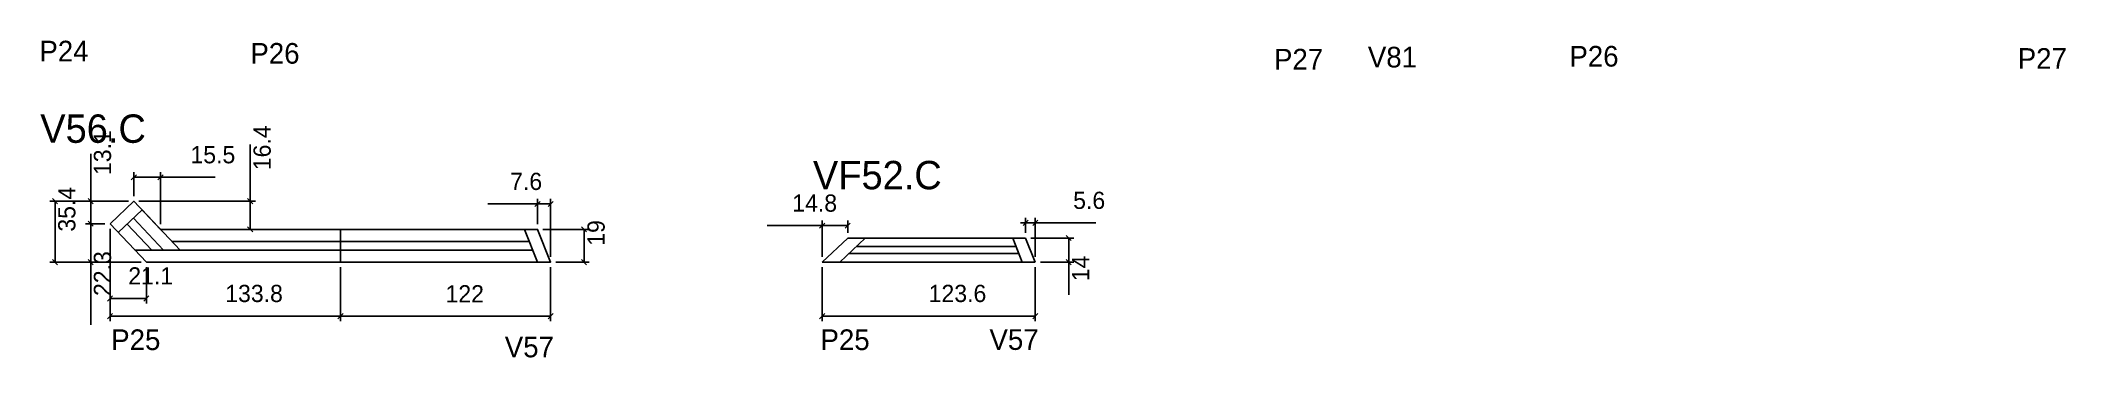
# Model space of a CAD drawing. Header units: metres. Extents: x 4086 to 5261, y 542 to 726.
import ezdxf

# ---------------------------------------------------------------- set-up
doc = ezdxf.new("R2010")
doc.units = ezdxf.units.M
for name, color, linetype in [('5', 7, 'Continuous'), ('NOMENCLATURA', 7, 'Continuous'), ('Painéis', 7, 'Continuous'), ('SARR_2.2x7', 7, 'Continuous'), ('SARR_EDITAR', 7, 'Continuous')]:
    doc.layers.add(name, color=color, linetype=linetype)

msp = doc.modelspace()

# ---------------------------------------------------------------- linework, layer by layer
at = {"layer": 'Painéis', "color": 4, "lineweight": 25}
for p, q in [((4114.8, 632.4), (4114.8, 659.9)), ((4207.4, 632.4), (4207.4, 665.4)), ((4139.8, 635.4), (4139.8, 649.3)), ((4155.3, 619), (4155.3, 649.3)), ((4139.8, 646.3), (4155.3, 646.3)), ((4155.3, 646.3), (4187.1, 646.3)), ((4136.8, 632.4), (4091.1, 632.4)), ((4094.1, 597), (4094.1, 632.4)), ((4136.8, 632.4), (4111.8, 632.4)), ((4114.8, 619.3), (4114.8, 632.4)), ((4142.8, 632.4), (4210.4, 632.4)), ((4207.4, 616), (4207.4, 632.4)), ((4374.2, 630.8), (4345.4, 630.8)), ((4374.2, 619), (4374.2, 633.8)), ((4381.8, 630.8), (4374.2, 630.8)), ((4381.8, 600), (4381.8, 633.8)), ((4123, 619.3), (4111.8, 619.3)), ((4123, 619.3), (4111.8, 619.3)), ((4114.8, 619.3), (4114.8, 597)), ((4126, 616.3), (4126, 562.6)), ((4126, 616.3), (4126, 572.9)), ((4377.2, 616), (4404.2, 616)), ((4401.2, 616), (4401.2, 597)), ((4539.5, 618.2), (4507.6, 618.2)), ((4539.5, 600), (4539.5, 621.2)), ((4554.3, 618.2), (4539.5, 618.2)), ((4554.3, 614), (4554.3, 621.2)), ((4657.6, 619.8), (4654.6, 619.8)), ((4657.6, 614), (4657.6, 622.8)), ((4657.6, 619.8), (4663.2, 619.8)), ((4663.2, 600), (4663.2, 622.8)), ((4663.2, 619.8), (4698.3, 619.8)), ((4660.6, 611), (4685.6, 611)), ((4682.6, 611), (4682.6, 597)), ((4144.1, 597), (4091.1, 597)), ((4144.1, 597), (4111.8, 597)), ((4114.8, 597), (4114.8, 560.6)), ((4147.1, 594), (4147.1, 572.9)), ((4259.8, 594), (4259.8, 562.6)), ((4259.8, 594), (4259.8, 562.6)), ((4381.8, 594), (4381.8, 562.6)), ((4384.8, 597), (4404.2, 597)), ((4539.5, 594), (4539.5, 562.6)), ((4663.2, 594), (4663.2, 562.6)), ((4666.2, 597), (4685.6, 597)), ((4682.6, 597), (4682.6, 577.9)), ((4147.1, 575.9), (4126, 575.9)), ((4259.8, 565.6), (4126, 565.6)), ((4381.8, 565.6), (4259.8, 565.6)), ((4663.2, 565.6), (4539.5, 565.6))]:
    msp.add_line(p, q, dxfattribs=at)
at = {"layer": 'Painéis', "color": 0, "lineweight": 25}
for p, q in [((4141.3, 647.8), (4138.3, 644.8)), ((4153.8, 644.8), (4156.8, 647.8)), ((4095.6, 630.9), (4092.6, 633.9)), ((4116.3, 630.9), (4113.3, 633.9)), ((4208.9, 630.9), (4205.9, 633.9)), ((4375.7, 632.3), (4372.7, 629.3)), ((4380.3, 629.3), (4383.3, 632.3)), ((4116.3, 617.8), (4113.3, 620.8)), ((4113.3, 620.8), (4116.3, 617.8)), ((4205.9, 617.5), (4208.9, 614.5)), ((4402.7, 614.5), (4399.7, 617.5)), ((4541, 619.7), (4538, 616.7)), ((4552.8, 616.7), (4555.8, 619.7)), ((4656.1, 618.3), (4659.1, 621.3)), ((4664.7, 621.3), (4661.7, 618.3)), ((4684.1, 609.5), (4681.1, 612.5)), ((4092.6, 598.5), (4095.6, 595.5)), ((4113.3, 598.5), (4116.3, 595.5)), ((4399.7, 598.5), (4402.7, 595.5)), ((4681.1, 598.5), (4684.1, 595.5)), ((4127.5, 577.4), (4124.5, 574.4)), ((4145.6, 574.4), (4148.6, 577.4)), ((4127.5, 567.1), (4124.5, 564.1)), ((4261.3, 567.1), (4258.3, 564.1)), ((4258.3, 564.1), (4261.3, 567.1)), ((4380.3, 564.1), (4383.3, 567.1)), ((4541, 567.1), (4538, 564.1)), ((4661.7, 564.1), (4664.7, 567.1))]:
    msp.add_line(p, q, dxfattribs=at)
at = {"layer": 'Painéis', "color": 200, "lineweight": 25}
for p, q in [((4259.8, 597), (4259.8, 616)), ((4554.3, 611), (4539.5, 597)), ((4657.6, 611), (4554.3, 611)), ((4663.2, 597), (4657.6, 611)), ((4539.5, 597), (4663.2, 597))]:
    msp.add_line(p, q, dxfattribs=at)
msp.add_lwpolyline([(4126, 619.3), (4147.1, 597), (4381.8, 597), (4374.2, 616), (4155.3, 616), (4139.8, 632.4), (4126, 619.3)], dxfattribs=at)
at = {"layer": 'SARR_2.2x7', "color": 40, "lineweight": 25}
for p, q in [((4144.6, 627.3), (4130.8, 614.2)), ((4166.7, 604), (4144.5, 627.5)), ((4135.9, 619), (4150.2, 604)), ((4157, 604), (4139.6, 622.5)), ((4374.2, 597), (4366.7, 616)), ((4140.5, 604), (4259.8, 604)), ((4259.8, 609), (4161.9, 609)), ((4369.5, 609), (4259.8, 609)), ((4259.8, 604), (4371.4, 604)), ((4564.5, 611), (4549.7, 597)), ((4655.6, 597), (4650.1, 611))]:
    msp.add_line(p, q, dxfattribs=at)
at = {"layer": 'SARR_EDITAR', "color": 141, "lineweight": 25}
for p, q in [((4555, 602), (4653.6, 602)), ((4652.1, 606), (4559.2, 606))]:
    msp.add_line(p, q, dxfattribs=at)

# ---------------------------------------------------------------- texts
at = {"layer": '5', "color": 5, "lineweight": 25}
for s, p in [('P24', (4085, 713.6)), ('P26', (4207.5, 712.3)), ('P27', (4801.8, 708.9)), ('V81', (4856.3, 710.1)), ('P26', (4973.3, 710.6)), ('P27', (5233.6, 709.3)), ('P25', (4126.7, 545.9)), ('V57', (4355.2, 541.7)), ('P25', (4538.5, 545.9)), ('V57', (4636.6, 546))]:
    msp.add_text(s, height=12, rotation=360, dxfattribs=at).set_placement(p)
at = {"layer": 'NOMENCLATURA', "color": 7, "lineweight": 25}
for s, p in [('V56.C', (4085.5, 666.3)), ('VF52.C', (4534.1, 639.3))]:
    msp.add_text(s, height=16.5, dxfattribs=at).set_placement(p)
at = {"layer": 'Painéis', "color": 240, "lineweight": 25}
for s, p in [('13.1', (4126.6, 647.6)), ('16.4', (4219.3, 650.4)), ('35.4', (4105.9, 614.7)), ('19', (4413.2, 606.5)), ('22.3', (4126.6, 577.3)), ('14', (4694.6, 585.9))]:
    msp.add_text(s, height=10, rotation=90, dxfattribs=at).set_placement(p)
for s, p in [('15.5', (4172.7, 654.4)), ('7.6', (4358.3, 638.9)), ('14.8', (4522.1, 626.3)), ('5.6', (4685.2, 627.9)), ('21.1', (4136.6, 584)), ('133.8', (4192.9, 573.8)), ('122', (4320.8, 573.6)), ('123.6', (4601.3, 573.8))]:
    msp.add_text(s, height=10, dxfattribs=at).set_placement(p)

doc.saveas('drawing.dxf')
